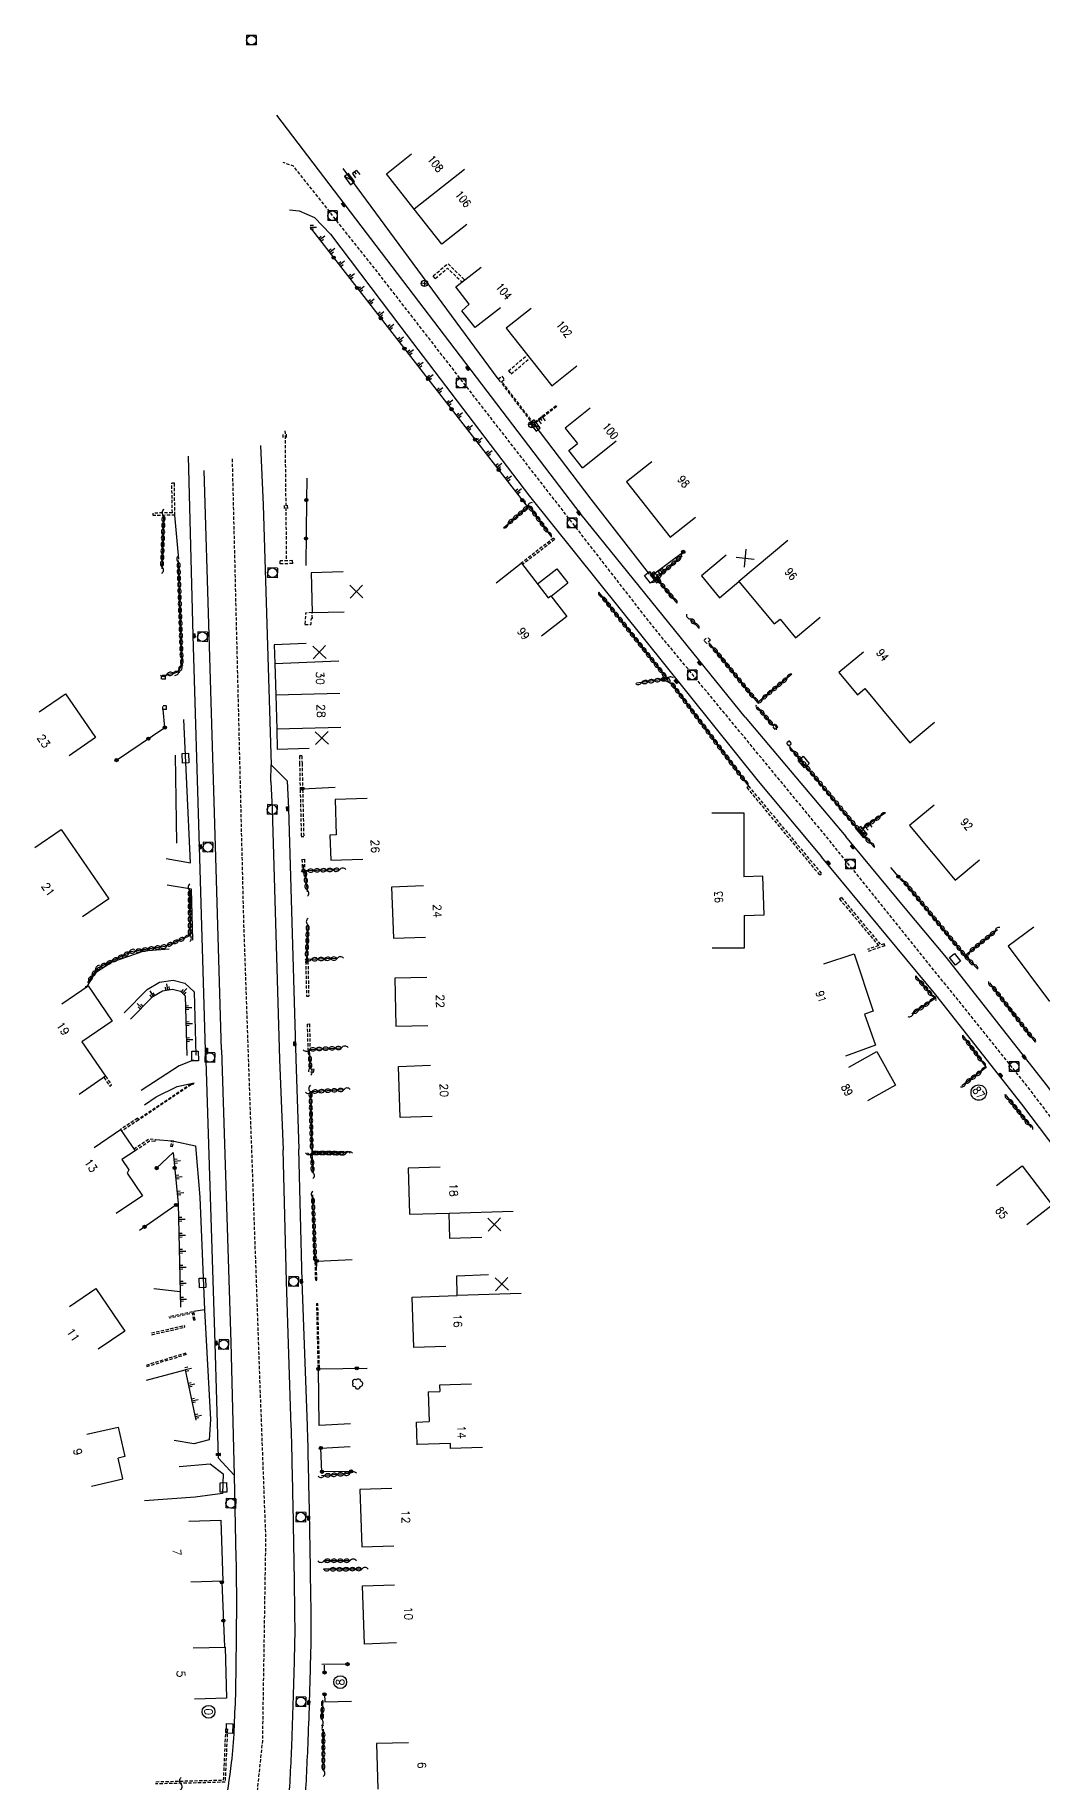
# Model space of a CAD drawing. Header units: millimetres. Extents: x 146014 to 147000, y 143999 to 145000.
# Drawn here: x 146582.9 to 146740.2, y 144245.4 to 144518.4 of the extents above; entities that cross this region are included whole.
import ezdxf
from ezdxf.enums import TextEntityAlignment as Align

# ---------------------------------------------------------------- set-up
doc = ezdxf.new("R2010")
doc.units = ezdxf.units.MM
doc.linetypes.add('DASHED', pattern=[0.75, 0.5, -0.25])
doc.layers.get('0').update_dxf_attribs({"linetype": 'CONTINUOUS'})
for name, color, linetype in [('W0001', 6, 'DASHED'), ('W0008', 7, 'CONTINUOUS'), ('W0017', 7, 'CONTINUOUS'), ('W0100', 7, 'CONTINUOUS'), ('W0105', 7, 'CONTINUOUS'), ('W0112', 1, 'DASHED'), ('W0211', 2, 'CONTINUOUS'), ('W0220', 5, 'DASHED'), ('W0300', 7, 'CONTINUOUS'), ('W0302', 3, 'CONTINUOUS'), ('W0310', 3, 'CONTINUOUS'), ('W0322', 7, 'CONTINUOUS'), ('W0400', 7, 'CONTINUOUS'), ('W0420', 7, 'CONTINUOUS'), ('W0430', 7, 'CONTINUOUS'), ('W0469', 7, 'CONTINUOUS'), ('W0991', 7, 'CONTINUOUS'), ('W1102', 7, 'CONTINUOUS'), ('W1471', 7, 'CONTINUOUS')]:
    doc.layers.add(name, color=color, linetype=linetype)
doc.styles.get("Standard").update_dxf_attribs({"font": 'romans.shx', "width": 0.85})

# ---------------------------------------------------------------- blocks, each defined once
blk = doc.blocks.new('T400')
for p, q in [((-0.15, 0.3), (0.15, 0.3)), ((-0.15, -0.25), (-0.15, 0.3)), ((-0.15, 0.15), (0.15, 0.15)), ((-0.15, 0), (0.15, 0)), ((0.15, 0.3), (0.15, -0.25)), ((-0.15, -0.15), (0.15, -0.15)), ((-0.15, -0.25), (-0.15, -0.3)), ((-0.15, -0.3), (0.15, -0.3)), ((0.15, -0.3), (0.15, -0.25))]:
    blk.add_line(p, q)
blk = doc.blocks.new('T420')
for p, q in [((0.75, 0.75), (-0.75, 0.75)), ((-0.75, 0.75), (-0.75, -0.75)), ((0.75, 0.75), (0.75, -0.75)), ((0.75, -0.75), (-0.75, -0.75))]:
    blk.add_line(p, q)
blk.add_ellipse((0, 0), major_axis=(-0.53, 0.53), ratio=1, start_param=3.926991, end_param=10.210176)
blk = doc.blocks.new('t430')
at = {"flags": 128}
for points in [[(0.8, 0.8), (-0.8, 0.8)], [(-0.8, 0.8), (-0.8, 0)], [(0.8, 0.8), (-0.8, 0)], [(-0.8, 0), (0.8, 0)], [(-0.4, 2.1), (0.4, 2.1)], [(-0.4, 2.1), (-0.4, 1.3)], [(-0.4, 1.7), (0, 1.7)], [(-0.4, 1.3), (0.4, 1.3)], [(0.8, 0), (0.8, 0.8)]]:
    blk.add_lwpolyline(points, dxfattribs=at)
blk = doc.blocks.new('t310o')
at = {"color": 0, "linetype": 'Continuous'}
for centre, start, end in [((-0.5, 0.38), 216.8699, 323.1304), ((0.5, -0.37), 36.8699, 143.1303)]:
    blk.add_arc(centre, 0.625, start, end, dxfattribs=at)
blk = doc.blocks.new('t211o')
at = {"color": 0, "linetype": 'Continuous'}
for p, q in [((-0.29, 0.5), (-0.29, 0)), ((0, 1), (0, 0)), ((0.29, 0.5), (0.29, 0))]:
    blk.add_line(p, q, dxfattribs=at)
blk = doc.blocks.new('t322o')
at = {"color": 0, "linetype": 'Continuous'}
for radius in [0.25, 0.15]:
    blk.add_circle((0, 0), radius, dxfattribs=at)
blk = doc.blocks.new('t991o')
at = {"color": 0, "linetype": 'Continuous'}
for p, q in [((-1, 1), (1, -1)), ((-1, -1), (1, 1))]:
    blk.add_line(p, q, dxfattribs=at)
blk = doc.blocks.new('T300')
for p, q in [((-0.8, 0.51), (-0.86, 0.34)), ((-0.86, 0.34), (-0.86, 0.17)), ((-0.86, 0.17), (-0.74, 0.06)), ((-0.69, 0.63), (-0.8, 0.51)), ((-0.8, -0.06), (-0.74, 0.06)), ((-0.74, 0.06), (-0.69, 0.11)), ((-0.57, 0.69), (-0.69, 0.63)), ((-0.46, 0.69), (-0.57, 0.69)), ((-0.29, 0.63), (-0.46, 0.69)), ((-0.29, 0.63), (-0.17, 0.74)), ((-0.23, 0.57), (-0.29, 0.63)), ((-0.17, 0.74), (-0.06, 0.8)), ((-0.06, 0.8), (0.06, 0.8)), ((0.06, 0.8), (0.23, 0.74)), ((0.23, 0.74), (0.34, 0.63)), ((0.34, 0.63), (0.4, 0.51)), ((0.46, 0.46), (0.34, 0.46)), ((0.4, 0.51), (0.4, 0.46)), ((0.57, 0.4), (0.46, 0.46)), ((0.57, 0.4), (0.69, 0.29)), ((0.69, 0.29), (0.74, 0.17)), ((0.74, 0.06), (0.69, -0.17)), ((0.74, 0.17), (0.74, 0.06)), ((-0.8, -0.17), (-0.8, -0.06)), ((-0.8, -0.23), (-0.8, -0.17)), ((-0.74, -0.34), (-0.8, -0.23)), ((-0.69, -0.4), (-0.74, -0.34)), ((-0.51, -0.46), (-0.69, -0.4)), ((-0.4, -0.46), (-0.51, -0.46)), ((-0.4, -0.46), (-0.34, -0.46)), ((-0.34, -0.46), (-0.34, -0.4)), ((-0.34, -0.51), (-0.34, -0.46)), ((-0.29, -0.63), (-0.34, -0.51)), ((-0.17, -0.74), (-0.29, -0.63)), ((-0.06, -0.8), (-0.17, -0.74)), ((0.06, -0.8), (-0.06, -0.8)), ((0.17, -0.74), (0.06, -0.8)), ((0.23, -0.69), (0.17, -0.74)), ((0.29, -0.46), (0.23, -0.46)), ((0.29, -0.63), (0.23, -0.69)), ((0.46, -0.4), (0.29, -0.46)), ((0.34, -0.51), (0.29, -0.63)), ((0.34, -0.51), (0.34, -0.46)), ((0.57, -0.34), (0.46, -0.4)), ((0.63, -0.29), (0.57, -0.34)), ((0.69, -0.17), (0.63, -0.29))]:
    blk.add_line(p, q)
blk = doc.blocks.new('t220o')
at = {"color": 0, "linetype": 'Continuous'}
for p, q in [((-0.25, 0.25), (0.25, 0.25)), ((-0.25, -0.25), (0.25, -0.25))]:
    blk.add_line(p, q, dxfattribs=at)
blk = doc.blocks.new('T1471')
at = {"color": 0, "linetype": 'Continuous', "flags": 128}
blk.add_lwpolyline([(-0.75, -0.5), (-0.75, 0.5), (0.75, 0.5), (0.75, -0.5), (-0.75, -0.5)], dxfattribs=at)
blk = doc.blocks.new('T469')
at = {"color": 0, "linetype": 'Continuous', "flags": 128}
for points in [[(-0.35, 0.35), (0.35, -0.35)], [(-0.35, -0.35), (0.35, 0.35)]]:
    blk.add_lwpolyline(points, dxfattribs=at)
at = {"color": 0, "linetype": 'Continuous'}
blk.add_circle((0, 0), 0.5, dxfattribs=at)

msp = doc.modelspace()

# ---------------------------------------------------------------- linework, layer by layer
at = {"layer": 'W0001', "flags": 128}
for points in [[(146769.15, 144312.89), (146764, 144320.23), (146750.53, 144337.62), (146737.34, 144354.88), (146707.14, 144392.39), (146679.38, 144426.04), (146636.79, 144480.85), (146623.29, 144497.89), (146621.7, 144498.43)], [(146608.35, 144168.21), (146609.24, 144178.78), (146612.21, 144189.78), (146615.84, 144226.37), (146618.49, 144251.83), (146618.99, 144283.5), (146618.02, 144309.33), (146615.56, 144379.15), (146613.76, 144452.27)]]:
    msp.add_lwpolyline(points, dxfattribs=at)
at = {"layer": 'W0008'}
for p, q in [((146693.84, 144411.81), (146709.59, 144393.13)), ((146695.87, 144401.78), (146705.78, 144389.97))]:
    msp.add_line(p, q, dxfattribs=at)
at = {"layer": 'W0008', "flags": 128}
for points in [[(146668.24, 144443.43), (146620.72, 144505.84)], [(146612.06, 144359.82), (146611.14, 144391.61), (146610.11, 144424.6), (146609.35, 144450.3)], [(146660.16, 144446.32), (146695.87, 144401.78)], [(146618.55, 144444.96), (146619.8, 144404.32)], [(146693.84, 144411.81), (146668.24, 144443.43)], [(146619.75, 144401.71), (146619.8, 144404.32)], [(146619.75, 144401.71), (146619.99, 144397.39), (146621.1, 144358.33)], [(146718.83, 144381.95), (146709.59, 144393.13)], [(146723.63, 144368.42), (146705.78, 144389.97)], [(146758.65, 144330.95), (146740.94, 144354.34), (146725.3, 144374.23), (146718.83, 144381.95)], [(146755.24, 144327.31), (146737.06, 144351.35), (146723.63, 144368.42), (146723.63, 144368.42)]]:
    msp.add_lwpolyline(points, dxfattribs=at)
at = {"layer": 'W0008'}
for points in [[(146622.68, 144491.03), (146624.2, 144490.9), (146626.59, 144489.84), (146629.07, 144487.25)], [(146629.07, 144487.25), (146640.06, 144472.72), (146660.16, 144446.32)], [(146618.17, 144454.23), (146618.55, 144444.96)], [(146612.06, 144359.82), (146613.53, 144314.07)], [(146621.1, 144358.33), (146621.69, 144344.21)], [(146622.95, 144300.94), (146622.2, 144323.61), (146621.69, 144344.21)], [(146613.53, 144314.07), (146614.05, 144293.37)]]:
    msp.add_lwpolyline(points, dxfattribs=at)
at = {"layer": 'W0008', "flags": 128}
for points in [[(146622.54, 144241.78, 0.00638), (146623.04, 144251.41, 0.003817), (146623.27, 144257.87, 0.000088), (146623.53, 144267.13, 0.004505), (146623.53, 144267.26, 0.005598), (146623.53, 144271.06, 0.001385), (146623.29, 144286.61, 0.000974), (146623.25, 144288.53, 0.000173), (146623.01, 144299.38, 0.008682), (146622.95, 144300.94, 0.008682)], [(146614.05, 144293.37), (146614.31, 144280.29, -0.005461), (146614.38, 144273.81, -0.003416), (146614.29, 144263.44, -0.000023), (146614.23, 144259.36, -0.000772), (146614.23, 144259.24, -0.006017), (146614.22, 144259.02, -0.000242), (146613.99, 144253.54, -0.019539), (146613.57, 144248.44, -0.013577), (146612.48, 144241.16)]]:
    msp.add_lwpolyline(points, format="xyb", dxfattribs=at)
at = {"layer": 'W0017'}
for p, q in [((146655.27, 144464.63), (146631.05, 144497.53)), ((146669.78, 144445.87), (146660.87, 144457.57)), ((146607.2, 144389.03), (146606.15, 144411.41)), ((146603.42, 144389.69), (146607.2, 144389.03)), ((146627.29, 144301.15), (146627.19, 144309.97)), ((146632.23, 144301.39), (146627.29, 144301.15))]:
    msp.add_line(p, q, dxfattribs=at)
at = {"layer": 'W0017', "flags": 128}
for points in [[(146609.56, 144359.75), (146608.64, 144391.53), (146607.61, 144424.52), (146606.88, 144452.54)], [(146678.92, 144434.13), (146669.78, 144445.87)], [(146619.8, 144404.32), (146622.3, 144401.85)], [(146622.3, 144401.85), (146622.54, 144397.5), (146623.65, 144358.41)], [(146607.6, 144376.97), (146607.37, 144384.93), (146603.56, 144385.52)], [(146591.23, 144369.98), (146592.38, 144371.88), (146594.88, 144373.53), (146599.99, 144375.26), (146603.9, 144375.57)], [(146607.67, 144358.21), (146605.46, 144357.32), (146599.5, 144353.45)], [(146609.56, 144359.75), (146611.03, 144313.99)], [(146623.65, 144358.41), (146624.12, 144344.27)], [(146600.04, 144351.2), (146601.87, 144352.46), (146605.15, 144354.06), (146607.79, 144354.65)], [(146625.47, 144301.06), (146624.63, 144323.68), (146624.12, 144344.27)], [(146611.03, 144313.99), (146611.54, 144296.09)], [(146611.54, 144296.09), (146614.05, 144293.37)], [(146605.46, 144294.7), (146610.26, 144295.11), (146612.32, 144293.59), (146612.19, 144290.48), (146607.95, 144289.92)]]:
    msp.add_lwpolyline(points, dxfattribs=at)
msp.add_lwpolyline([(146625.09, 144241.31, 0.002484), (146625.57, 144251.3, 0.003817), (146625.8, 144257.8, 0.000088), (146626.06, 144267.06, 0.004505), (146626.06, 144267.24, 0.005598), (146626.06, 144271.09, 0.001385), (146625.82, 144286.66, 0.000974), (146625.78, 144288.58, 0.000173), (146625.54, 144299.44, 0.008564), (146625.47, 144301.06, 0.003962)], format="xyb", dxfattribs=at)
at = {"layer": 'W0100'}
for p, q in [((146637.82, 144496.69), (146641.75, 144499.78)), ((146650.39, 144488.78), (146646.46, 144485.69)), ((146648.67, 144479.03), (146652.61, 144482.1)), ((146650.76, 144476.32), (146648.66, 144479.03)), ((146648.66, 144479.03), (146648.67, 144479.03)), ((146649.62, 144475.27), (146650.76, 144476.32)), ((146650.76, 144476.32), (146650.76, 144476.32)), ((146655.62, 144475.74), (146651.7, 144472.64)), ((146651.7, 144472.64), (146649.62, 144475.27)), ((146654.95, 144432.78), (146658.89, 144435.85)), ((146658.9, 144435.85), (146663.1, 144430.45)), ((146690.89, 144437.08), (146687.03, 144433.89)), ((146687.03, 144433.89), (146689.87, 144430.45)), ((146689.87, 144430.45), (146692.88, 144432.96)), ((146692.88, 144432.96), (146698.4, 144426.35)), ((146663.1, 144430.45), (146663.49, 144430.75)), ((146663.49, 144430.75), (146666.01, 144427.51)), ((146666.01, 144427.51), (146662.06, 144424.44)), ((146698.4, 144426.35), (146699.32, 144427.1)), ((146699.32, 144427.1), (146701.74, 144424.2)), ((146701.74, 144424.2), (146705.58, 144427.4)), ((146712.34, 144421.94), (146708.5, 144418.74)), ((146708.5, 144418.74), (146711.38, 144415.29)), ((146711.38, 144415.29), (146712.54, 144416.25)), ((146712.54, 144416.25), (146719.58, 144407.8)), ((146719.58, 144407.8), (146723.42, 144411)), ((146634.83, 144399.07), (146629.83, 144398.94)), ((146629.83, 144398.94), (146629.97, 144393.4)), ((146629.97, 144393.4), (146629, 144393.34)), ((146629, 144393.34), (146629.13, 144389.42)), ((146629.13, 144389.42), (146634.13, 144389.59)), ((146587.1, 144367.02), (146591.24, 144369.82)), ((146591.24, 144369.82), (146594.97, 144364.3)), ((146594.97, 144364.3), (146590.26, 144361.07)), ((146590.26, 144361.07), (146593.95, 144355.68)), ((146593.95, 144355.68), (146589.83, 144352.86)), ((146646.19, 144341.47), (146641.19, 144341.32)), ((146641.19, 144341.32), (146641.41, 144334.12)), ((146599.72, 144337.03), (146595.58, 144334.22)), ((146641.41, 144334.12), (146647.61, 144334.3)), ((146647.73, 144330.34), (146647.61, 144334.3)), ((146652.72, 144330.49), (146647.73, 144330.34)), ((146648.79, 144324.52), (146653.78, 144324.69)), ((146648.89, 144321.42), (146648.79, 144324.52)), ((146641.82, 144321.17), (146648.89, 144321.42)), ((146642.09, 144313.3), (146641.82, 144321.17)), ((146647.09, 144313.48), (146642.09, 144313.3)), ((146642.5, 144301.67), (146644.48, 144301.73)), ((146642.62, 144298.1), (146642.5, 144301.67)), ((146647.82, 144298.3), (146642.67, 144298.15)), ((146641.27, 144251.56), (146636.27, 144251.43)), ((146636.27, 144251.43), (146636.46, 144244.29))]:
    msp.add_line(p, q, dxfattribs=at)
at = {"layer": 'W0100', "flags": 128}
for points in [[(146646.46, 144485.69), (146642.16, 144491.16), (146637.82, 144496.69)], [(146660.45, 144475.65), (146656.54, 144472.54)], [(146656.54, 144472.54), (146663.67, 144463.57)], [(146663.67, 144463.57), (146667.58, 144466.68)], [(146669.63, 144460.06), (146665.72, 144456.94)], [(146668.46, 144450.74), (146673.72, 144454.94)], [(146668.46, 144450.74), (146666.29, 144453.43)], [(146679.26, 144451.67), (146675.33, 144448.56)], [(146675.33, 144448.56), (146682.16, 144439.93)], [(146682.16, 144439.93), (146686.09, 144443.03)], [(146631.04, 144434.47), (146626.04, 144434.35)], [(146626.04, 144434.35), (146626.2, 144428.12)], [(146626.2, 144428.12), (146631.2, 144428.24)], [(146625.28, 144423.28), (146620.29, 144423.07)], [(146620.29, 144423.07), (146620.4, 144420.19)], [(146620.4, 144420.19), (146620.53, 144415.22), (146620.68, 144409.92)], [(146583.58, 144412.6), (146587.71, 144415.42)], [(146587.71, 144415.42), (146592.38, 144408.6)], [(146592.38, 144408.6), (146588.26, 144405.77)], [(146620.68, 144409.92), (146620.76, 144406.79)], [(146620.76, 144406.79), (146625.76, 144406.92)], [(146688.64, 144396.82), (146693.64, 144396.84)], [(146723.36, 144398.06), (146719.52, 144394.86)], [(146582.91, 144391.41), (146587.03, 144394.24)], [(146587.03, 144394.24), (146594.46, 144383.42)], [(146719.52, 144394.86), (146726.64, 144386.31)], [(146726.64, 144386.31), (146730.48, 144389.51)], [(146594.46, 144383.42), (146590.34, 144380.59)], [(146643.61, 144385.44), (146638.61, 144385.25)], [(146638.61, 144385.25), (146638.91, 144377.24)], [(146638.91, 144377.24), (146643.91, 144377.43)], [(146738.93, 144379), (146734.93, 144376.01)], [(146693.72, 144375.71), (146688.72, 144375.69)], [(146706.12, 144373.23), (146710.87, 144374.81)], [(146710.87, 144374.81), (146713.85, 144365.86)], [(146734.93, 144376.01), (146741.39, 144367.37)], [(146644.13, 144371.11), (146639.13, 144370.99)], [(146639.13, 144370.99), (146639.31, 144363.49)], [(146712.47, 144365.4), (146714.23, 144360.52)], [(146639.31, 144363.49), (146644.31, 144363.62)], [(146714.23, 144360.52), (146709.52, 144358.83)], [(146710.07, 144357.12), (146714.44, 144359.54)], [(146714.44, 144359.54), (146717.35, 144354.29)], [(146639.68, 144357.23), (146644.68, 144357.41)], [(146639.97, 144349.23), (146639.68, 144357.23)], [(146717.35, 144354.29), (146712.97, 144351.87)], [(146592.15, 144344.55), (146596.27, 144347.38)], [(146596.27, 144347.38), (146598.55, 144344.06)], [(146644.97, 144349.42), (146639.97, 144349.23)], [(146598.55, 144344.06), (146596.49, 144342.66)], [(146596.49, 144342.66), (146597.57, 144341.09), (146597.34, 144340.55), (146599.72, 144337.03)], [(146733.14, 144338.64), (146737.1, 144341.68)], [(146737.1, 144341.68), (146741.82, 144335.54)], [(146741.82, 144335.54), (146737.85, 144332.5)], [(146588.3, 144319.71), (146592.44, 144322.51)], [(146592.44, 144322.51), (146596.93, 144315.87)], [(146596.93, 144315.87), (146592.78, 144313.07)], [(146644.33, 144306.38), (146646.16, 144306.45)], [(146644.33, 144306.38), (146644.48, 144301.73)], [(146651.12, 144307.6), (146646.12, 144307.43)], [(146591.03, 144299.75), (146595.91, 144300.86)], [(146595.91, 144300.86), (146596.96, 144296.26)], [(146647.84, 144297.54), (146647.82, 144298.3)], [(146596.96, 144296.26), (146595.9, 144296.01)], [(146596.64, 144292.79), (146595.9, 144296.01)], [(146652.84, 144297.68), (146647.84, 144297.54)], [(146591.77, 144291.67), (146596.64, 144292.79)], [(146638.68, 144291.3), (146633.68, 144291.15)], [(146633.68, 144291.15), (146633.96, 144282.17)], [(146606.94, 144286.16), (146611.93, 144286.32)], [(146611.93, 144286.32), (146612.25, 144276.81)], [(146633.96, 144282.17), (146638.95, 144282.32)], [(146612.25, 144276.81), (146607.25, 144276.64)], [(146634.09, 144276.08), (146639.09, 144276.25)], [(146634.41, 144266.98), (146634.09, 144276.08)], [(146607.61, 144266.37), (146612.61, 144266.51)], [(146612.61, 144266.51), (146612.83, 144258.5)], [(146639.4, 144267.15), (146634.41, 144266.98)], [(146612.83, 144258.5), (146607.83, 144258.36)]]:
    msp.add_lwpolyline(points, dxfattribs=at)
at = {"layer": 'W0100'}
for points in [[(146665.72, 144456.94), (146667.65, 144454.53)], [(146666.29, 144453.43), (146667.65, 144454.53)], [(146693.64, 144396.84), (146693.67, 144386.84)], [(146696.62, 144386.94), (146693.67, 144386.84)], [(146696.82, 144380.93), (146696.62, 144386.94)], [(146693.7, 144380.82), (146696.82, 144380.93)], [(146693.7, 144380.82), (146693.72, 144375.71)], [(146713.85, 144365.86), (146712.47, 144365.4)], [(146646.12, 144307.43), (146646.16, 144306.45)]]:
    msp.add_lwpolyline(points, dxfattribs=at)
at = {"layer": 'W0105'}
for p, q in [((146661.41, 144432.62), (146664.42, 144434.96)), ((146664.42, 144434.96), (146666.16, 144432.76)), ((146663.53, 144430.7), (146666.15, 144432.75))]:
    msp.add_line(p, q, dxfattribs=at)
at = {"layer": 'W0105', "flags": 128}
msp.add_lwpolyline([(146601.75, 144345.82), (146604.29, 144345.6)], dxfattribs=at)
at = {"layer": 'W0112'}
for p, q in [((146645.45, 144480.34), (146645.12, 144480.75)), ((146656.88, 144465.89), (146659.84, 144468.38)), ((146657.29, 144465.4), (146660.24, 144467.89)), ((146655.27, 144464.63), (146655.86, 144465.04)), ((146655.86, 144465.04), (146656.24, 144464.54)), ((146656.88, 144465.89), (146657.29, 144465.4)), ((146655.27, 144464.63), (146655.63, 144464.11)), ((146660.78, 144457.49), (146655.7, 144464.16)), ((146655.82, 144464.25), (146656.24, 144464.54)), ((146660.81, 144457.71), (146655.82, 144464.25)), ((146664.42, 144460.32), (146660.78, 144457.49)), ((146664.33, 144460.44), (146660.81, 144457.71)), ((146660.69, 144457.61), (146660.69, 144457.61)), ((146660.9, 144457.58), (146660.9, 144457.59)), ((146663.91, 144439.76), (146664.09, 144439.53)), ((146687.42, 144423.77), (146687.99, 144424.31)), ((146688.44, 144423.84), (146687.86, 144423.3)), ((146602.7, 144417.72), (146602.69, 144418.31)), ((146603.29, 144417.74), (146603.28, 144418.32)), ((146603.29, 144417.74), (146602.7, 144417.72)), ((146603.45, 144413.58), (146602.86, 144413.56)), ((146602.88, 144412.96), (146602.86, 144413.56)), ((146603.47, 144412.98), (146603.45, 144413.58)), ((146698.56, 144410.73), (146698.13, 144410.36)), ((146698.54, 144409.88), (146698.13, 144410.36)), ((146698.98, 144410.24), (146698.54, 144409.88)), ((146698.98, 144410.24), (146698.56, 144410.73)), ((146700.77, 144408.08), (146700.33, 144407.72)), ((146700.66, 144407.31), (146700.33, 144407.72)), ((146700.66, 144407.31), (146701.1, 144407.67)), ((146701.1, 144407.67), (146700.77, 144408.08)), ((146624.23, 144405.72), (146624.25, 144404.59)), ((146624.61, 144405.72), (146624.63, 144404.6)), ((146624.25, 144404.59), (146624.34, 144400.48)), ((146624.63, 144404.6), (146624.73, 144400.49)), ((146624.34, 144400.48), (146624.52, 144393.13)), ((146624.73, 144400.49), (146624.9, 144393.14)), ((146694.09, 144400.79), (146694.37, 144401.03)), ((146694.09, 144400.79), (146705.52, 144387.08)), ((146694.37, 144401.03), (146705.8, 144387.32)), ((146624.52, 144393.13), (146624.9, 144393.14)), ((146624.62, 144389.57), (146625, 144389.58)), ((146624.62, 144389.57), (146624.66, 144387.76)), ((146625, 144389.58), (146625.04, 144387.77)), ((146705.8, 144387.32), (146705.52, 144387.08)), ((146708.88, 144383.6), (146708.6, 144383.36)), ((146708.6, 144383.36), (146714.68, 144376.09)), ((146708.88, 144383.6), (146715.05, 144376.21)), ((146715.66, 144376.07), (146715.55, 144376.38)), ((146625.2, 144373.64), (146625.33, 144368.21)), ((146625.55, 144373.65), (146625.68, 144368.22)), ((146625.33, 144368.21), (146625.68, 144368.22)), ((146625.44, 144363.85), (146625.79, 144363.86)), ((146625.44, 144363.85), (146625.54, 144359.79)), ((146625.79, 144363.86), (146625.89, 144359.8)), ((146626.77, 144323.85), (146626.7, 144326.73)), ((146626.94, 144323.85), (146626.87, 144326.73)), ((146626.77, 144323.85), (146626.94, 144323.85)), ((146626.94, 144320.16), (146627.11, 144320.17)), ((146627.18, 144310.08), (146626.94, 144320.16)), ((146627.35, 144310.08), (146627.11, 144320.17))]:
    msp.add_line(p, q, dxfattribs=at)
at = {"layer": 'W0112', "flags": 128}
for points in [[(146645.12, 144480.75), (146647.4, 144482.62), (146650.05, 144480.11)], [(146645.45, 144480.34), (146647.37, 144481.92), (146649.63, 144479.78)], [(146655.63, 144464.11), (146655.7, 144464.16)], [(146604.38, 144443.72), (146601.37, 144443.67)], [(146601.38, 144443.29), (146601.37, 144443.67)], [(146663.91, 144439.76), (146658.89, 144435.85)], [(146664.09, 144439.53), (146659.07, 144435.62)], [(146623.16, 144436.24), (146621.2, 144436.2)], [(146621.21, 144435.74), (146621.2, 144436.2)], [(146623.18, 144435.78), (146621.21, 144435.74)], [(146623.18, 144435.78), (146623.16, 144436.24)], [(146626.2, 144428.12), (146625.19, 144428.06), (146625.08, 144426.29)], [(146626.25, 144427.21), (146626.05, 144427.2), (146625.99, 144426.24)], [(146626.25, 144427.21), (146626.2, 144428.12)], [(146625.08, 144426.29), (146625.99, 144426.24)], [(146687.86, 144423.3), (146687.42, 144423.77)], [(146688.44, 144423.84), (146687.99, 144424.31)], [(146603.28, 144418.32), (146602.69, 144418.31)], [(146603.47, 144412.98), (146602.88, 144412.96)], [(146624.61, 144405.72), (146624.23, 144405.72)], [(146624.66, 144387.76), (146625.04, 144387.77)], [(146714.68, 144376.09), (146712.95, 144375.5)], [(146715.66, 144376.07), (146713.06, 144375.19)], [(146715.55, 144376.38), (146715.05, 144376.21)], [(146625.2, 144373.64), (146625.55, 144373.65)], [(146625.54, 144359.79), (146625.89, 144359.8)], [(146593.68, 144355.49), (146594.59, 144354.15)], [(146593.95, 144355.68), (146594.86, 144354.33)], [(146625.71, 144356.38), (146625.77, 144356.83)], [(146626.45, 144356.27), (146625.71, 144356.38)], [(146626.52, 144356.72), (146625.77, 144356.83)], [(146626.45, 144356.27), (146626.52, 144356.72)], [(146594.59, 144354.15), (146594.86, 144354.33)], [(146598.38, 144344.35), (146600.76, 144345.93), (146601.75, 144345.82)], [(146598.55, 144344.1), (146600.83, 144345.61), (146601.71, 144345.51)], [(146601.71, 144345.51), (146601.75, 144345.82)], [(146604.15, 144344.7), (146604.29, 144345.6)], [(146604.4, 144344.65), (146604.15, 144344.7)], [(146604.55, 144345.55), (146604.29, 144345.6)], [(146604.4, 144344.65), (146604.55, 144345.55)], [(146626.87, 144326.73), (146626.7, 144326.73)], [(146607.92, 144317.63), (146607.73, 144318.92), (146603.81, 144318.1)], [(146607.71, 144317.6), (146607.55, 144318.66), (146603.86, 144317.89)], [(146607.71, 144317.6), (146607.92, 144317.63)], [(146606.32, 144316.48), (146606.26, 144316.75)], [(146606.48, 144312.44), (146600.26, 144310.52)], [(146606.55, 144312.2), (146600.34, 144310.29)], [(146606.55, 144312.2), (146606.48, 144312.44)], [(146627.35, 144310.08), (146627.18, 144310.08)], [(146612.69, 144253.67), (146612.33, 144245.69), (146601.71, 144245.42)], [(146612.98, 144253.66), (146612.61, 144245.4), (146601.72, 144245.12)], [(146612.98, 144253.66), (146612.69, 144253.67)]]:
    msp.add_lwpolyline(points, dxfattribs=at)
at = {"layer": 'W0112'}
for points in [[(146604.38, 144443.72), (146604.3, 144448.34)], [(146604.69, 144448.34), (146604.3, 144448.34)], [(146604.77, 144443.35), (146604.69, 144448.34)], [(146604.77, 144443.35), (146601.38, 144443.29)], [(146607.68, 144354.56), (146607.28, 144354.46), (146599.05, 144348.94)], [(146607.71, 144354.46), (146607.32, 144354.37), (146599.11, 144348.85)], [(146607.71, 144354.46), (146607.68, 144354.56)], [(146598.93, 144349.12), (146596.28, 144347.37)], [(146599.11, 144348.85), (146596.46, 144347.11)], [(146599.11, 144348.85), (146598.93, 144349.12)], [(146601.12, 144315.59), (146606.26, 144316.75)], [(146601.18, 144315.31), (146606.32, 144316.48)]]:
    msp.add_lwpolyline(points, dxfattribs=at)
at = {"layer": 'W0211', "flags": 128}
for points in [[(146605.41, 144436.49), (146604.77, 144443.35)], [(146596.85, 144365.57), (146600.46, 144369.24), (146602.38, 144370.4), (146604.48, 144370.7), (146606.33, 144370.25), (146607.76, 144368.89), (146608.04, 144358.99)], [(146597.85, 144364.58), (146601.33, 144368.13), (146602.86, 144369.05), (146604.41, 144369.27), (146605.64, 144368.98), (146606.38, 144368.27), (146606.64, 144358.95)], [(146604.59, 144345.54), (146607.97, 144344.82), (146608.69, 144336.78), (146609.42, 144319.22), (146607.73, 144318.92), (146607.73, 144318.92)], [(146609.42, 144319.22), (146610.35, 144302.07)], [(146610.35, 144302.07), (146610.13, 144298.91), (146607.72, 144298.25), (146604.68, 144298.8)]]:
    msp.add_lwpolyline(points, dxfattribs=at)
at = {"layer": 'W0220', "flags": 128}
msp.add_lwpolyline([(146621.97, 144456.54), (146622.18, 144436.22)], dxfattribs=at)
at = {"layer": 'W0302'}
for p, q in [((146605.06, 144392.08), (146604.85, 144405.87)), ((146601.47, 144322.53), (146605.59, 144322.07)), ((146600.33, 144308.19), (146606.38, 144309.83)), ((146606.38, 144309.83), (146608.05, 144301.96))]:
    msp.add_line(p, q, dxfattribs=at)
at = {"layer": 'W0302', "flags": 128}
for points in [[(146605.31, 144335.81), (146605.63, 144319.6)], [(146607.95, 144289.92), (146600.03, 144289.36)]]:
    msp.add_lwpolyline(points, dxfattribs=at)
at = {"layer": 'W0310'}
for p, q in [((146656.09, 144441.38), (146660.06, 144444.78)), ((146660.06, 144444.78), (146663.61, 144439.89)), ((146680.02, 144433.54), (146684.01, 144436.99)), ((146683.21, 144429.59), (146680.02, 144433.54)), ((146670.97, 144431.31), (146681.66, 144417.77)), ((146695.82, 144414.06), (146688.22, 144423.42)), ((146701.15, 144418.51), (146695.82, 144414.06)), ((146681.66, 144417.77), (146676.89, 144417.09)), ((146711.68, 144394.1), (146700.85, 144407.17)), ((146715.79, 144396.83), (146711.68, 144394.1)), ((146714.04, 144391.41), (146711.68, 144394.1)), ((146630.48, 144387.95), (146625.08, 144387.79)), ((146625.08, 144387.79), (146625.41, 144384.5)), ((146728.18, 144374.55), (146733.26, 144378.6)), ((146730.2, 144372.41), (146728.18, 144374.55)), ((146720.46, 144371.36), (146723.46, 144367.76)), ((146723.46, 144367.76), (146719.9, 144365.44)), ((146727.81, 144362.1), (146731.52, 144357.03)), ((146625.82, 144359.86), (146630.82, 144360.11)), ((146625.95, 144356.88), (146625.82, 144359.86)), ((146731.52, 144357.03), (146727.7, 144354.2)), ((146631.16, 144353.58), (146625.95, 144353.27)), ((146625.95, 144353.27), (146626.16, 144343.71)), ((146631.51, 144343.66), (146626.16, 144343.71)), ((146626.16, 144343.71), (146626.3, 144340.53)), ((146632.12, 144293.62), (146627.7, 144293.27))]:
    msp.add_line(p, q, dxfattribs=at)
at = {"layer": 'W0310', "flags": 128}
for points in [[(146603.01, 144443.25), (146602.74, 144434.94)], [(146686.69, 144425.64), (146685.34, 144427.15)], [(146682.34, 144417.1), (146694.37, 144401.03)], [(146698.12, 144410.59), (146695.79, 144413.39)], [(146728.18, 144374.55), (146718.29, 144386.59)], [(146607.08, 144384.73), (146607.1, 144377.61), (146603.21, 144375.98), (146597.88, 144375.13), (146592.66, 144372.55), (146591.12, 144370.27)], [(146625.53, 144379.34), (146625.34, 144373.79)], [(146630.11, 144374.09), (146625.13, 144373.92)], [(146739.22, 144361), (146732.05, 144370.27)], [(146734.45, 144352.85), (146738.53, 144347.68)], [(146626.7, 144326.73), (146626.32, 144337.18)], [(146632.12, 144280), (146628, 144279.99)], [(146633.98, 144278.69), (146627.99, 144278.67)], [(146627.73, 144255.2), (146627.93, 144258.04)], [(146627.96, 144247.3), (146627.99, 144253.69)]]:
    msp.add_lwpolyline(points, dxfattribs=at)
msp.add_lwpolyline([(146603.54, 144418.48), (146604.55, 144418.62, 0.217169), (146605.45, 144419.2, 0.153072), (146605.84, 144420.62), (146605.34, 144436.25)], format="xyb", dxfattribs=at)
at = {"layer": 'W0322'}
for p, q in [((146603.2, 144410.16), (146602.92, 144413)), ((146595.65, 144405.08), (146603.2, 144410.16)), ((146627.58, 144297.6), (146632.17, 144297.84)), ((146627.75, 144293.9), (146627.58, 144297.6)), ((146632.3, 144293.96), (146627.75, 144293.9))]:
    msp.add_line(p, q, dxfattribs=at)
for points in [[(146625.9, 144488.31), (146659.59, 144444.97), (146659.59, 144444.97)], [(146631.75, 144263.84), (146627.75, 144263.76)]]:
    msp.add_lwpolyline(points, dxfattribs=at)
at = {"layer": 'W0322', "flags": 128}
for points in [[(146625.36, 144449.11), (146625.31, 144445.7)], [(146625.31, 144445.7), (146625.23, 144435.49)], [(146679.39, 144434), (146684.28, 144437.69)], [(146680.99, 144417.67), (146682.36, 144417.06)], [(146624.72, 144400.61), (146629.83, 144400.86)], [(146717.79, 144386.87), (146716.59, 144388.28)], [(146601.92, 144341.34), (146604.5, 144343.8), (146605.31, 144335.81), (146599.25, 144331.61)], [(146626.96, 144326.82), (146632.48, 144327.08)], [(146627.19, 144309.97), (146634.81, 144310.08)], [(146612.11, 144276.63), (146612.5, 144266.54)], [(146628.15, 144262.54), (146628.13, 144263.68)], [(146628.15, 144259.13), (146628.21, 144257.94), (146632.38, 144258.06)]]:
    msp.add_lwpolyline(points, dxfattribs=at)
at = {"layer": 'W1102'}
for p, q in [((146650.02, 144497.34), (146642.16, 144491.16)), ((146700.54, 144439.37), (146692.88, 144432.96)), ((146630.53, 144415.49), (146620.53, 144415.22)), ((146647.61, 144334.3), (146657.6, 144334.6)), ((146658.89, 144321.77), (146648.89, 144321.42))]:
    msp.add_line(p, q, dxfattribs=at)
at = {"layer": 'W1102', "flags": 128}
for points in [[(146620.4, 144420.19), (146630.39, 144420.6)], [(146630.68, 144410.17), (146620.68, 144409.92)]]:
    msp.add_lwpolyline(points, dxfattribs=at)
at = {"layer": 'W1102'}
for centre, radius in [((146730.34, 144353.13), 1.2), ((146630.6, 144261.03), 1), ((146610.03, 144256.4), 1)]:
    msp.add_circle(centre, radius, dxfattribs=at)

# ---------------------------------------------------------------- block references
at = {"layer": 'W0211'}
for p, rotation in [((146625.9, 144488.31), 270), ((146627.43, 144486.34), 307.8604921273313), ((146628.97, 144484.37), 307.860492127663), ((146630.5, 144482.39), 307.8604921282172), ((146632.04, 144480.42), 307.8604921274571), ((146633.57, 144478.44), 307.8604921280281), ((146635.11, 144476.47), 307.8604921272356), ((146636.64, 144474.5), 307.8604921278244), ((146638.17, 144472.52), 307.8604921278067), ((146639.71, 144470.55), 307.8604921276482), ((146641.24, 144468.58), 307.8604921277097), ((146642.78, 144466.6), 307.8604921277733), ((146644.31, 144464.63), 307.8604921278392), ((146645.85, 144462.65), 307.860492127222), ((146647.38, 144460.68), 307.8604921272803), ((146648.91, 144458.71), 307.8604921273408), ((146650.45, 144456.73), 307.8604921274035), ((146651.98, 144454.76), 307.8604921274685), ((146653.52, 144452.79), 307.8604921285011), ((146655.05, 144450.81), 307.860492127825), ((146656.59, 144448.84), 307.8604921279021), ((146658.12, 144446.86), 307.8604921279825), ((146601.36, 144368.15), 31.09850336331782), ((146603.6, 144369.16), 8.140895400078632), ((146605.94, 144368.68), 316.4002482519214), ((146599.61, 144366.37), 45.52722277091194), ((146606.43, 144366.37), 271.6227944364234), ((146606.5, 144363.87), 271.6227944364234), ((146606.57, 144361.37), 271.6227944364234), ((146604.64, 144342.37), 275.7817650664301), ((146604.9, 144339.88), 275.7817650660412), ((146605.15, 144337.39), 275.7817650660751), ((146605.36, 144333.31), 271.1520536792817), ((146605.41, 144330.81), 271.1520536792916), ((146605.46, 144328.31), 271.1520536793105), ((146605.51, 144325.81), 271.1520536793197), ((146605.56, 144323.31), 271.1520536793377), ((146605.61, 144320.81), 271.1520536793462), ((146606.38, 144309.83), 281.9839684185591), ((146606.9, 144307.38), 281.9839684182762), ((146607.42, 144304.93), 281.9839684183724), ((146607.94, 144302.49), 281.9839684186429)]:
    msp.add_blockref('t211o', p, dxfattribs=dict(at, rotation=rotation))
at = {"layer": 'W0220'}
for p, rotation in [((146621.95, 144455.72), 91.57613241310541), ((146622.1, 144444.64), 273.0971231886211)]:
    msp.add_blockref('t220o', p, dxfattribs=dict(at, rotation=rotation))
at = {"layer": 'W0300', "rotation": 357.7055472577929}
msp.add_blockref('T300', (146633.35, 144307.61), dxfattribs=at)
at = {"layer": 'W0310'}
for p, rotation in [((146660.06, 144444.78), 305.9162442990486), ((146602.97, 144442.25), 268.1848008230941), ((146603.01, 144443.25), 268.1848008230941), ((146656.85, 144442.03), 40.64684665991117), ((146657.61, 144442.68), 40.64684665991117), ((146658.37, 144443.33), 40.64684665991117), ((146659.13, 144443.98), 40.64684665991117), ((146659.89, 144444.63), 40.64684665991117), ((146660.65, 144443.97), 305.9162442990486), ((146661.23, 144443.16), 305.9162442990486), ((146661.82, 144442.35), 305.9162442990486), ((146602.88, 144439.26), 268.1848008230941), ((146602.91, 144440.25), 268.1848008230941), ((146602.94, 144441.25), 268.1848008230941), ((146662.41, 144441.54), 305.9162442990486), ((146662.99, 144440.73), 305.9162442990486), ((146602.82, 144437.26), 268.1848008230941), ((146602.85, 144438.26), 268.1848008230941), ((146683.8, 144436.81), 40.83094325716183), ((146602.75, 144435.26), 268.1848008230941), ((146602.78, 144436.26), 268.1848008230941), ((146605.35, 144435.99), 91.83205353401772), ((146605.38, 144434.99), 91.83205353401772), ((146605.41, 144433.99), 91.83205353401772), ((146680.78, 144434.19), 40.83094325716183), ((146681.53, 144434.85), 40.83094325716183), ((146682.29, 144435.5), 40.83094325716183), ((146683.05, 144436.16), 40.83094325716183), ((146605.45, 144432.99), 91.83205353401772), ((146605.48, 144431.99), 91.83205353401772), ((146605.51, 144430.99), 91.83205353401772), ((146680.02, 144433.54), 40.83094325716183), ((146680.07, 144433.48), 128.9452199451312), ((146680.7, 144432.7), 128.9452199451312), ((146681.33, 144431.92), 128.9452199451312), ((146681.96, 144431.15), 128.9452199451312), ((146605.54, 144429.99), 91.83205353401772), ((146605.57, 144429), 91.83205353401772), ((146671.59, 144430.53), 308.3000766821963), ((146672.21, 144429.74), 308.3000766821963), ((146672.83, 144428.96), 308.3000766821963), ((146682.59, 144430.37), 128.9452199451312), ((146605.61, 144428), 91.83205353401772), ((146605.64, 144427), 91.83205353401772), ((146605.67, 144426), 91.83205353401772), ((146673.45, 144428.17), 308.3000766821963), ((146674.06, 144427.39), 308.3000766821963), ((146674.68, 144426.61), 308.3000766821963), ((146675.3, 144425.82), 308.3000766821963), ((146685.36, 144427.13), 131.8582396171497), ((146686.02, 144426.39), 131.8582396171497), ((146605.7, 144425), 91.83205353401772), ((146605.73, 144424), 91.83205353401772), ((146605.77, 144423), 91.83205353401772), ((146675.92, 144425.04), 308.3000766821963), ((146676.54, 144424.25), 308.3000766821963), ((146677.16, 144423.47), 308.3000766821963), ((146605.78, 144420), 77.48258014089778), ((146605.8, 144422), 91.83205353401772), ((146605.83, 144421), 91.83205353401772), ((146677.78, 144422.68), 308.3000766821963), ((146678.4, 144421.9), 308.3000766821963), ((146679.02, 144421.11), 308.3000766821963), ((146679.64, 144420.33), 308.3000766821963), ((146688.88, 144422.6), 129.1018579344714), ((146689.51, 144421.82), 129.1018579344714), ((146690.14, 144421.05), 129.1018579344714), ((146690.77, 144420.27), 129.1018579344714), ((146603.54, 144418.48), 8.010293236696935), ((146604.53, 144418.62), 8.010293236696935), ((146605.38, 144419.1), 51.74098754308744), ((146680.26, 144419.54), 308.3000766821963), ((146680.88, 144418.76), 308.3000766821963), ((146681.5, 144417.97), 308.3000766821963), ((146691.4, 144419.49), 129.1018579344714), ((146692.03, 144418.72), 129.1018579344714), ((146692.66, 144417.94), 129.1018579344714), ((146700.38, 144417.87), 219.8516035608406), ((146677.7, 144417.21), 188.0885092659258), ((146678.69, 144417.35), 188.0885092659258), ((146679.68, 144417.49), 188.0885092659258), ((146680.67, 144417.63), 188.0885092659258), ((146681.66, 144417.77), 188.0885092659258), ((146682.34, 144417.1), 306.809660196963), ((146682.93, 144416.3), 306.809660196963), ((146683.53, 144415.5), 306.809660196963), ((146684.13, 144414.7), 306.809660196963), ((146693.29, 144417.17), 129.1018579344714), ((146693.93, 144416.39), 129.1018579344714), ((146694.56, 144415.61), 129.1018579344714), ((146695.19, 144414.84), 129.1018579344714), ((146697.31, 144415.31), 219.8516035608406), ((146698.07, 144415.95), 219.8516035608406), ((146698.84, 144416.59), 219.8516035608406), ((146699.61, 144417.23), 219.8516035608406), ((146684.73, 144413.9), 306.809660196963), ((146685.33, 144413.1), 306.809660196963), ((146685.93, 144412.3), 306.809660196963), ((146696.2, 144412.89), 129.800857590829), ((146696.54, 144414.66), 219.8516035608406), ((146696.84, 144412.12), 129.800857590829), ((146686.53, 144411.5), 306.809660196963), ((146687.13, 144410.7), 306.809660196963), ((146687.73, 144409.9), 306.809660196963), ((146697.48, 144411.36), 129.800857590829), ((146698.12, 144410.59), 129.800857590829), ((146688.33, 144409.1), 306.809660196963), ((146688.93, 144408.3), 306.809660196963), ((146689.53, 144407.49), 306.809660196963), ((146690.12, 144406.69), 306.809660196963), ((146701.47, 144406.42), 129.6560647179172), ((146690.72, 144405.89), 306.809660196963), ((146691.32, 144405.09), 306.809660196963), ((146691.92, 144404.29), 306.809660196963), ((146702.11, 144405.65), 129.6560647179172), ((146702.75, 144404.88), 129.6560647179172), ((146703.39, 144404.11), 129.6560647179172), ((146692.52, 144403.49), 306.809660196963), ((146693.12, 144402.69), 306.809660196963), ((146693.72, 144401.89), 306.809660196963), ((146704.03, 144403.34), 129.6560647179172), ((146704.66, 144402.57), 129.6560647179172), ((146705.3, 144401.8), 129.6560647179172), ((146705.94, 144401.03), 129.6560647179172), ((146706.58, 144400.26), 129.6560647179172), ((146707.22, 144399.49), 129.6560647179172), ((146707.85, 144398.72), 129.6560647179172), ((146708.49, 144397.95), 129.6560647179172), ((146709.13, 144397.18), 129.6560647179172), ((146709.77, 144396.41), 129.6560647179172), ((146710.41, 144395.64), 129.6560647179172), ((146714.13, 144395.73), 213.5903065264496), ((146714.96, 144396.28), 213.5903065264496), ((146711.05, 144394.87), 129.6560647179172), ((146711.68, 144394.1), 129.6560647179172), ((146712.06, 144393.67), 131.1436709036316), ((146712.46, 144394.62), 213.5903065264496), ((146712.72, 144392.92), 131.1436709036316), ((146713.29, 144395.17), 213.5903065264496), ((146713.38, 144392.16), 131.1436709036316), ((146625.08, 144387.79), 275.7295236781018), ((146630.48, 144387.95), 181.7055836974789), ((146607.08, 144384.73), 270.1699333562435), ((146625.48, 144387.81), 181.7055836974789), ((146625.18, 144386.8), 275.7295236781018), ((146625.28, 144385.8), 275.7295236781018), ((146625.38, 144384.81), 275.7295236781018), ((146626.48, 144387.84), 181.7055836974789), ((146627.48, 144387.87), 181.7055836974789), ((146628.48, 144387.9), 181.7055836974789), ((146629.48, 144387.93), 181.7055836974789), ((146718.66, 144386.14), 129.4151637964731), ((146719.3, 144385.37), 129.4151637964731), ((146719.93, 144384.6), 129.4151637964731), ((146607.08, 144383.73), 270.1699333562435), ((146607.08, 144382.73), 270.1699333562435), ((146720.57, 144383.82), 129.4151637964731), ((146721.2, 144383.05), 129.4151637964731), ((146721.84, 144382.28), 129.4151637964731), ((146607.09, 144381.73), 270.1699333562435), ((146607.09, 144380.73), 270.1699333562435), ((146607.09, 144379.73), 270.1699333562435), ((146625.53, 144379.34), 268.0301999267032), ((146722.47, 144381.51), 129.4151637964731), ((146723.1, 144380.73), 129.4151637964731), ((146723.74, 144379.96), 129.4151637964731), ((146724.37, 144379.19), 129.4151637964731), ((146605.36, 144376.89), 202.7243428684343), ((146606.29, 144377.27), 202.7243428684343), ((146607.1, 144378.73), 270.1699333562435), ((146607.1, 144377.73), 270.1699333562435), ((146625.43, 144376.35), 268.0301999267032), ((146625.46, 144377.35), 268.0301999267032), ((146625.49, 144378.35), 268.0301999267032), ((146725.01, 144378.42), 129.4151637964731), ((146725.64, 144377.64), 129.4151637964731), ((146726.28, 144376.87), 129.4151637964731), ((146731.31, 144377.05), 38.57775699710849), ((146732.09, 144377.67), 38.57775699710849), ((146732.88, 144378.29), 38.57775699710849), ((146595.85, 144374.12), 206.2973865804406), ((146596.75, 144374.57), 206.2973865804406), ((146597.64, 144375.01), 206.2973865804406), ((146598.61, 144375.24), 189.1322239621186), ((146599.59, 144375.4), 189.1322239621186), ((146600.58, 144375.56), 189.1322239621186), ((146601.57, 144375.72), 189.1322239621186), ((146602.55, 144375.88), 189.1322239621186), ((146603.52, 144376.11), 202.7243428684343), ((146604.44, 144376.5), 202.7243428684343), ((146625.36, 144374.35), 268.0301999267032), ((146625.39, 144375.35), 268.0301999267032), ((146726.91, 144376.1), 129.4151637964731), ((146727.55, 144375.32), 129.4151637964731), ((146728.18, 144374.55), 129.4151637964731), ((146728.83, 144373.86), 133.1399750685698), ((146728.97, 144375.18), 38.57775699710849), ((146729.75, 144375.8), 38.57775699710849), ((146730.53, 144376.42), 38.57775699710849), ((146591.85, 144371.35), 235.9104134463357), ((146592.41, 144372.18), 235.9104134463357), ((146593.16, 144372.79), 206.2973865804406), ((146594.06, 144373.24), 206.2973865804406), ((146594.95, 144373.68), 206.2973865804406), ((146626.11, 144373.96), 181.9035060336029), ((146627.11, 144373.99), 181.9035060336029), ((146628.11, 144374.02), 181.9035060336029), ((146629.11, 144374.06), 181.9035060336029), ((146630.11, 144374.09), 181.9035060336029), ((146729.51, 144373.14), 133.1399750685698), ((146591.29, 144370.52), 235.9104134463357), ((146721.1, 144370.6), 309.8260856316052), ((146721.74, 144369.83), 309.8260856316052), ((146722.38, 144369.06), 309.8260856316052), ((146723.02, 144368.29), 309.8260856316052), ((146732.49, 144369.7), 127.7354913958879), ((146733.1, 144368.91), 127.7354913958879), ((146720.95, 144366.12), 213.172075800956), ((146721.79, 144366.67), 213.172075800956), ((146722.62, 144367.22), 213.172075800956), ((146733.71, 144368.12), 127.7354913958879), ((146734.32, 144367.33), 127.7354913958879), ((146734.93, 144366.54), 127.7354913958879), ((146735.55, 144365.75), 127.7354913958879), ((146720.11, 144365.58), 213.172075800956), ((146736.16, 144364.96), 127.7354913958879), ((146736.77, 144364.17), 127.7354913958879), ((146737.38, 144363.38), 127.7354913958879), ((146728.4, 144361.29), 306.172167752387), ((146728.99, 144360.49), 306.172167752387), ((146737.99, 144362.59), 127.7354913958879), ((146738.61, 144361.8), 127.7354913958879), ((146625.82, 144359.86), 2.808903362400446), ((146625.87, 144358.88), 92.51603205636017), ((146625.91, 144357.88), 92.51603205636017), ((146626.82, 144359.91), 2.808903362400446), ((146627.82, 144359.96), 2.808903362400446), ((146628.82, 144360.01), 2.808903362400446), ((146629.82, 144360.06), 2.808903362400446), ((146630.82, 144360.11), 2.808903362400446), ((146729.58, 144359.68), 306.172167752387), ((146730.17, 144358.87), 306.172167752387), ((146730.76, 144358.06), 306.172167752387), ((146625.95, 144356.88), 92.51603205636017), ((146729.11, 144355.24), 216.5290457717224), ((146729.91, 144355.84), 216.5290457717224), ((146730.71, 144356.43), 216.5290457717224), ((146626.17, 144353.28), 183.3981730335251), ((146625.95, 144353.27), 271.2740616517608), ((146625.97, 144352.27), 271.2740616517608), ((146627.17, 144353.34), 183.3981730335251), ((146628.17, 144353.4), 183.3981730335251), ((146629.17, 144353.46), 183.3981730335251), ((146630.17, 144353.52), 183.3981730335251), ((146631.16, 144353.58), 183.3981730335251), ((146728.3, 144354.65), 216.5290457717224), ((146735.07, 144352.07), 308.3075236675075), ((146625.99, 144351.27), 271.2740616517608), ((146626.02, 144350.27), 271.2740616517608), ((146626.04, 144349.27), 271.2740616517608), ((146735.69, 144351.28), 308.3075236675075), ((146736.31, 144350.5), 308.3075236675075), ((146736.93, 144349.71), 308.3075236675075), ((146626.06, 144348.27), 271.2740616517608), ((146626.08, 144347.27), 271.2740616517608), ((146737.55, 144348.93), 308.3075236675075), ((146738.17, 144348.14), 308.3075236675075), ((146626.1, 144346.27), 271.2740616517608), ((146626.13, 144345.27), 271.2740616517608), ((146626.15, 144344.27), 271.2740616517608), ((146626.16, 144343.71), 359.431046128409), ((146626.51, 144343.71), 179.4310461284091), ((146626.21, 144342.71), 272.536257250925), ((146626.25, 144341.71), 272.536257250925), ((146627.16, 144343.7), 359.431046128409), ((146627.51, 144343.7), 179.4310461284091), ((146628.16, 144343.69), 359.431046128409), ((146628.51, 144343.69), 179.4310461284091), ((146629.16, 144343.68), 359.431046128409), ((146629.51, 144343.68), 179.4310461284091), ((146630.16, 144343.67), 359.431046128409), ((146630.51, 144343.67), 179.4310461284091), ((146631.16, 144343.66), 359.431046128409), ((146631.51, 144343.66), 179.4310461284091), ((146626.29, 144340.71), 272.536257250925), ((146626.34, 144336.72), 92.06972915445583), ((146626.37, 144335.72), 92.06972915445583), ((146626.41, 144334.72), 92.06972915445583), ((146626.45, 144333.72), 92.06972915445583), ((146626.48, 144332.73), 92.06972915445583), ((146626.52, 144331.73), 92.06972915445583), ((146626.56, 144330.73), 92.06972915445583), ((146626.59, 144329.73), 92.06972915445583), ((146626.63, 144328.73), 92.06972915445583), ((146626.66, 144327.73), 92.06972915445583), ((146626.7, 144326.73), 92.06972915445583), ((146628.13, 144293.31), 184.4704054812877), ((146629.13, 144293.38), 184.4704054812877), ((146630.13, 144293.46), 184.4704054812877), ((146631.13, 144293.54), 184.4704054812877), ((146632.12, 144293.62), 184.4704054812877), ((146628.12, 144279.99), 180.2097798163425), ((146629.12, 144279.99), 180.2097798163425), ((146630.12, 144280), 180.2097798163425), ((146631.12, 144280), 180.2097798163425), ((146632.12, 144280), 180.2097798163425), ((146628.98, 144278.67), 180.2364746525824), ((146629.98, 144278.67), 180.2364746525824), ((146630.98, 144278.68), 180.2364746525824), ((146631.98, 144278.68), 180.2364746525824), ((146632.98, 144278.69), 180.2364746525824), ((146633.98, 144278.69), 180.2364746525824), ((146627.8, 144256.2), 85.98349171518785), ((146627.87, 144257.2), 85.98349171518785), ((146627.73, 144255.2), 85.98349171518785), ((146627.99, 144253.3), 89.76617028139634), ((146627.98, 144252.3), 89.76617028139634), ((146627.98, 144251.3), 89.76617028139634), ((146627.97, 144248.3), 89.76617028139634), ((146627.98, 144250.3), 89.76617028139634), ((146627.97, 144249.3), 89.76617028139634), ((146627.96, 144247.3), 89.76617028139634), ((146605.68, 144245.14), 264.739038059439)]:
    msp.add_blockref('t310o', p, dxfattribs=dict(at, rotation=rotation))
at = {"layer": 'W0322'}
for p, rotation in [((146629.58, 144483.58), 307.8604921276767), ((146633.26, 144478.84), 307.8604921276767), ((146636.95, 144474.1), 307.8604921276767), ((146640.63, 144469.36), 307.8604921276767), ((146644.31, 144464.63), 307.8604921276767), ((146647.99, 144459.89), 307.8604921276767), ((146651.68, 144455.15), 307.8604921276767), ((146655.36, 144450.42), 307.8604921276767), ((146625.31, 144445.7), 269.5256761000732), ((146659.04, 144445.68), 307.8604921276767), ((146625.26, 144439.7), 269.5256761000732), ((146684.18, 144437.61), 37.0517209048769), ((146679.39, 144434), 37.0517209048769), ((146680.99, 144417.67), 335.7977205858339), ((146603.2, 144410.16), 95.60320587477737), ((146600.63, 144408.43), 33.92065808054326), ((146595.65, 144405.08), 33.92065808054326), ((146624.72, 144400.61), 2.797432311903491), ((146717.79, 144386.87), 130.3476407377006), ((146601.92, 144341.34), 43.64283579558429), ((146604.74, 144341.37), 275.7817650662329), ((146604.98, 144335.58), 214.7124471379856), ((146600.04, 144332.16), 214.7124471379856), ((146626.96, 144326.82), 2.717414840719983), ((146627.19, 144309.97), 0.811899122977721), ((146633.19, 144310.06), 0.811899122977721), ((146627.58, 144297.6), 3.070066385206454), ((146627.75, 144293.9), 92.59407111917986), ((146632.3, 144293.96), 180.7573339410119), ((146612.11, 144276.63), 272.2203512788351), ((146612.34, 144270.64), 272.2203512788351), ((146628.15, 144262.54), 90.89792602419271), ((146631.75, 144263.84), 181.1514567167481), ((146628.15, 144259.13), 272.8462268482913)]:
    msp.add_blockref('t322o', p, dxfattribs=dict(at, rotation=rotation))
at = {"layer": 'W0400'}
for p, rotation in [((146631.11, 144491.87), 37.29166705997559), ((146650.5, 144466.31), 37.29166705997559), ((146667.88, 144443.68), 37.29166705997559), ((146607.77, 144424.51), 1.796968096028164), ((146686.74, 144420.23), 38.98248751527684), ((146683.08, 144417.37), 38.72637394059248), ((146622.38, 144397.48), 1.621290201766206), ((146608.75, 144391.57), 1.796968096028164), ((146710.61, 144391.54), 39.56906689953551), ((146706.84, 144389.03), 39.62957170830013), ((146623.49, 144360.77), 1.621290201766206), ((146609.7, 144359.76), 1.663292935839689), ((146737.43, 144358.68), 38.17742205425498), ((146733.75, 144355.86), 38.2026390336049), ((146624.54, 144323.66), 2.136444594098587), ((146611.2, 144314.03), 1.837362165995717), ((146611.59, 144296.59), 87.70554725779292), ((146625.66, 144286.66), 1.037685415945999), ((146625.67, 144257.82), 178.3844798913409)]:
    msp.add_blockref('T400', p, dxfattribs=dict(at, rotation=rotation))
at = {"layer": 'W0420'}
for p in [(146616.73, 144517.55), (146629.39, 144490.12), (146649.46, 144463.97), (146666.82, 144442.11), (146685.58, 144418.39), (146710.3, 144388.82), (146735.86, 144357.2)]:
    msp.add_blockref('T420', p, dxfattribs=at)
at = {"layer": 'W0420', "rotation": 357.7055472577929}
for p in [(146620.01, 144434.35), (146609.07, 144424.36), (146619.96, 144397.34), (146609.93, 144391.47), (146610.23, 144358.62), (146623.31, 144323.61), (146612.39, 144313.77), (146613.5, 144288.96), (146624.44, 144286.81), (146624.46, 144257.95)]:
    msp.add_blockref('T420', p, dxfattribs=at)
at = {"layer": 'W0430'}
for p, rotation in [((146631.73, 144495.6), 307.2916670599756), ((146660.72, 144457.12), 307.2916670599756), ((146679.5, 144433.38), 308.9824875154389), ((146711.79, 144393.59), 309.5690668996961)]:
    msp.add_blockref('t430', p, dxfattribs=dict(at, rotation=rotation))
at = {"layer": 'W0469', "rotation": 307.291667059576}
for p in [(146643.76, 144479.56), (146660.53, 144457.49)]:
    msp.add_blockref('T469', p, dxfattribs=at)
at = {"layer": 'W0991'}
for p, rotation in [((146693.85, 144436.63), 309.5729141513411), ((146633.12, 144431.41), 271.4468955843344), ((146627.34, 144421.92), 272.3369244191251), ((146627.72, 144408.53), 271.4691493666739), ((146654.67, 144332.53), 271.7033759709024), ((146655.83, 144323.21), 271.9636927930466)]:
    msp.add_blockref('t991o', p, dxfattribs=dict(at, rotation=rotation))
at = {"layer": 'W1471'}
for p, rotation in [((146678.97, 144433.63), 308.9824875153984), ((146606.44, 144405.38), 271.7969680955072), ((146703, 144404.78), 310.1476096424128), ((146726.64, 144373.95), 308.1774220544189), ((146607.92, 144358.85), 271.83736216597), ((146609.07, 144323.4), 271.8367993934982), ((146612.35, 144291.45), 271.1495974464552), ((146613.29, 144253.8), 87.5379914069123)]:
    msp.add_blockref('T1471', p, dxfattribs=dict(at, rotation=rotation))

# ---------------------------------------------------------------- texts
at = {"layer": 'W0991', "width": 0.85}
for s, rotation, p in [('108', 308.1583, (146645.49, 144498.25)), ('106', 308.1917, (146649.81, 144492.75)), ('104', 308.361, (146656.15, 144478.3)), ('102', 308.4774, (146665.58, 144472.41)), ('100', 308.8432, (146672.82, 144456.48)), ('98', 308.3386, (146684.24, 144448.59)), ('96', 309.9321, (146701.01, 144434.15)), ('99', 307.8694, (146659.22, 144424.83)), ('94', 309.8279, (146715.32, 144421.5)), ('92', 309.763, (146728.46, 144395.06)), ('93', 91.9684, (146689.72, 144383.69)), ('91', 288.3949, (146705.72, 144368.12)), ('89', 298.9219, (146709.77, 144353.53)), ('87', 308.2026, (146730.34, 144353.13)), ('85', 307.5121, (146733.91, 144334.35))]:
    msp.add_text(s, height=1.25, rotation=rotation, dxfattribs=at).set_placement(p, align=Align.MIDDLE)
at = {"layer": 'W0991'}
for s, rotation, p in [('30', 271.4715, (146627.46, 144417.89)), ('28', 271.6442, (146627.6, 144412.76)), ('23', 304.406, (146584.27, 144408.06)), ('26', 271.8881, (146636.06, 144391.61)), ('21', 304.4728, (146584.98, 144384.87)), ('24', 272.1155, (146645.76, 144381.51)), ('22', 271.4208, (146646.22, 144367.41)), ('19', 304.0311, (146587.3, 144363.14)), ('20', 272.0813, (146646.82, 144353.49)), ('13', 304.4441, (146591.64, 144341.76)), ('18', 272.1155, (146648.3, 144337.93)), ('16', 272.1155, (146648.95, 144317.48)), ('11', 304.0146, (146588.88, 144315.27)), ('14', 272.1155, (146649.56, 144300.11)), ('9', 282.9117, (146589.61, 144297)), ('12', 272.1155, (146640.82, 144286.87)), ('7', 271.9052, (146605.1, 144281.33)), ('10', 271.9906, (146641.25, 144271.77)), ('5', 271.5804, (146605.72, 144262.31)), ('8', 88.3918, (146630.6, 144261.03)), ('0', 87.5629, (146610.03, 144256.4)), ('6', 271.5202, (146643.36, 144248.05))]:
    msp.add_text(s, height=1.25, rotation=rotation, dxfattribs=at).set_placement(p, align=Align.MIDDLE)

doc.saveas('drawing.dxf')
